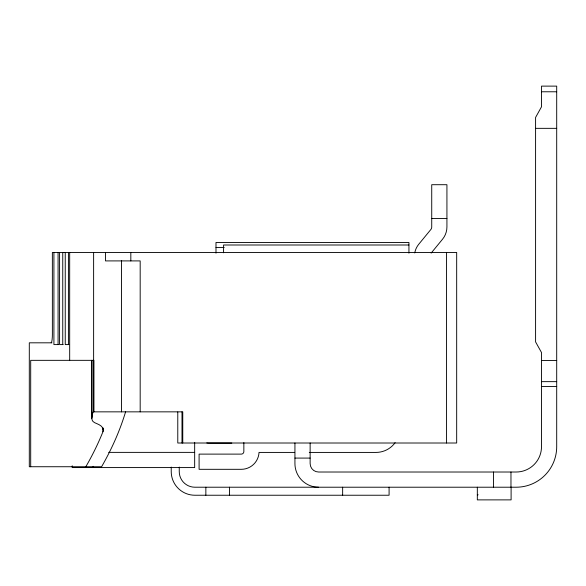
<?xml version="1.0" encoding="UTF-8"?>
<svg xmlns="http://www.w3.org/2000/svg" width="586" height="586" viewBox="0 0 586 586"><rect width="100%" height="100%" fill="white"/><g stroke="black" fill="none" stroke-linecap="round" stroke-linejoin="round"><path stroke-width="0.88" d="M85.827 466.734A1158.661 472.089 -3.8 0 0 102.953 431.706A25.125 10.24 -3.8 0 0 103.297 429.999C102.938 425.685 98.155 424.279 94.829 422.762C90.156 420.792 92.09 415.445 93.123 411.848L182.759 411.848L182.759 443.009M431.142 253.108L442.518 239.242A19.419 19.419 0 0 0 446.928 226.921L446.928 184.707L431.728 184.707L431.728 226.921A4.219 4.219 0 0 1 430.769 229.602L418.829 244.157A19.419 19.419 0 0 0 414.742 252.94M541.501 91.775L556.7 91.775M535.589 128.341L556.7 128.341M431.728 218.483L446.928 218.483M408.94 244.999L223.574 244.999L223.574 252.8M215.992 247.526L224.226 247.526M51.971 342.817L29.3 342.817L29.3 466.734L101.598 466.734A1177.025 479.568 -3.8 0 0 112.431 445.975A1179.193 480.454 -3.8 0 0 125.58 411.848M58.439 344.59L53.912 344.59L53.912 252.471M63.156 344.59L59.582 344.59L59.582 252.471M68.826 344.59L65.244 344.59L65.244 252.471M541.501 360.536L556.7 360.536M541.501 381.647L556.7 381.647M541.501 386.474L556.7 386.474M231.814 443.089L209.019 443.089A14.357 14.357 0 0 1 206.77 442.913M108.674 452.377L194.662 452.377M294.67 452.421L259.027 452.421A17.734 17.734 0 0 1 241.315 469.313L199.094 469.313L199.094 454.113L241.315 454.113A2.534 2.534 0 0 0 243.849 451.579L243.849 442.606M309.291 452.421L376 452.421A23.645 23.645 0 0 0 395.125 442.679M294.934 458.084L310.133 458.084M477.326 494.811L478.154 494.811M511.102 487.215L511.102 499.88L477.326 499.88L477.326 487.215M510.97 472.016L510.97 487.215M493.478 472.016L493.478 487.215M446.569 252.471L446.569 443.009M408.94 253.174L408.94 242.465L215.992 242.465L215.992 253.174M389.089 487.215L389.089 495.236L194.874 495.236A23.645 23.645 0 0 1 171.229 471.591L171.229 467.079M342.642 487.215L342.642 495.236M310.133 443.009L310.133 463.57A8.446 8.446 0 0 0 318.579 472.016L516.171 472.016A25.33 25.33 0 0 0 541.501 446.678L541.501 352.53L535.589 341.894L535.589 117.449L541.501 106.806L541.501 86.12L556.7 86.12L556.7 446.678A40.529 40.529 0 0 1 516.171 487.215L194.874 487.215A15.624 15.624 0 0 1 179.25 471.591L179.25 467.079M294.934 443.009L294.934 463.57A23.645 23.645 0 0 0 318.579 487.215M229.492 487.215L229.492 495.236M205.854 487.215L205.854 495.236M194.662 442.349L194.662 467.577L72.225 467.577L72.225 465.789M181.997 411.848L181.997 443.009M177.778 411.98L177.778 443.009L456.677 443.009L456.677 252.471L52.366 252.471L52.381 334.364A8.49 1.238 90 0 1 51.136 342.788M140.179 411.848L140.179 260.909L105.495 260.909L105.495 252.471M130.825 252.471L130.825 260.909M121.449 260.667L121.449 411.848M103.297 428.19L103.297 429.999M102.953 428.051L102.953 431.706M93.885 411.848L93.885 360.339L30.699 360.339L30.699 466.734M93.621 252.471L93.621 411.848M91.921 360.339L91.921 417.562M91.746 360.339L91.746 418.653M69.683 252.471L69.683 360.339M68.423 252.471L68.423 344.59M62.753 252.471L62.753 344.59M58.073 252.471L58.073 344.59M93.416 466.331A15.932 4.124 90 0 1 92.874 467.035"/></g></svg>
